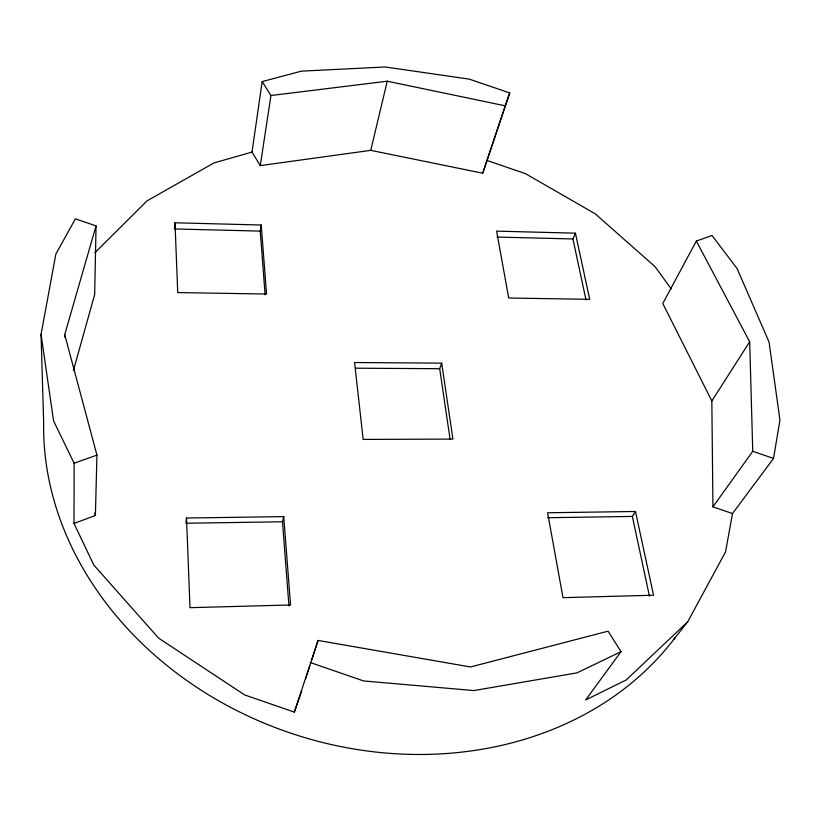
<?xml version="1.0" encoding="UTF-8"?>
<svg xmlns="http://www.w3.org/2000/svg" width="821" height="821" viewBox="0 0 821 821"><rect width="100%" height="100%" fill="white"/><g stroke="black" fill="none" stroke-linecap="round" stroke-linejoin="round"><path stroke-width="1.23" d="M301.697 691.036L294.339 712.105L244.648 694.935L158.638 638.153L93.789 565.012L74.023 523.47L74.126 463.26L53.591 420.947L41.05 334.393L55.879 254.007L75.419 218.827L96.047 225.908L94.682 294.421L73.428 370.456M74.023 523.47L95.39 515.496L96.94 455.111L64.715 334.64L96.047 225.908M175.006 222.778L174.463 228.956L260.247 231.112L261.222 225.026L175.006 222.778L177.726 292.574L266.548 294.031L261.222 225.026M185.967 522.207L186.511 518.02L283.727 516.604L290.552 604.974L190 607.673L186.511 518.02M252.026 152.07L262.166 81.587L301.42 71.15L385.223 66.973L469.366 79.144L509.749 92.947L482.707 173.221L370.753 150.346L260.278 165.616L252.026 152.07L213.912 162.948L146.938 200.94L94.805 252.817M260.278 165.616L270.93 95.523L262.166 81.587M773.536 458.416L779.95 420.075L769.041 342.008L737.084 268.539L712.033 235.473L696.352 241.076L662.773 303.483L711.838 400.956L712.946 506.834L732.506 513.556L773.536 458.416L752.754 451.283L749.676 341.803L696.352 241.076M732.506 513.556L725.538 551.907L687.7 621.795L673.713 639.487M370.753 150.346L387.245 81.207L505.233 105.827L509.749 92.947M288.941 605.96L282.496 521.776L283.727 516.604M294.339 712.105L318.045 640.442L470.515 666.97L608.094 631.175L620.994 651.679L585.65 699.923L626.187 679.993L687.7 621.795M305.597 678.988L309.876 665.739M311.816 659.715L318.045 640.442M482.707 173.221L505.233 105.827M450.082 439.348L439.697 368.701L441.677 363.139L354.569 362.533L363.169 439.42L452.925 439.081L441.677 363.139M585.999 299.963L572.935 238.962L575.429 233.174L496.602 231.132L508.712 298.002L589.704 299.326L575.429 233.174M649.421 596.108L632.355 516.43L635.485 511.493L547.617 512.766L562.99 597.657L653.557 595.225L635.485 511.493M711.838 400.956L749.676 341.803M712.946 506.834L752.754 451.283M620.994 651.679L576.968 672.871L473.871 690.564L363.611 680.948L310.307 662.547M74.126 463.26L96.94 455.111M270.93 95.523L387.245 81.207M185.833 523.244L282.496 521.776M547.474 517.733L632.355 516.43M355.585 368.188L439.697 368.701M497.013 237.053L572.935 238.962M487.14 160.536L525.45 173.642L595.297 213.871L654.984 266.609L671.157 288.797M94.743 513.033L95.39 515.496M260.247 231.112L265.121 294.842M41.05 334.393L43.657 422.507A345.795 291.137 18.3 0 0 289.649 732.794A345.795 291.137 18.3 0 0 675.283 637.424M64.715 334.64L64.736 337.195"/></g></svg>
